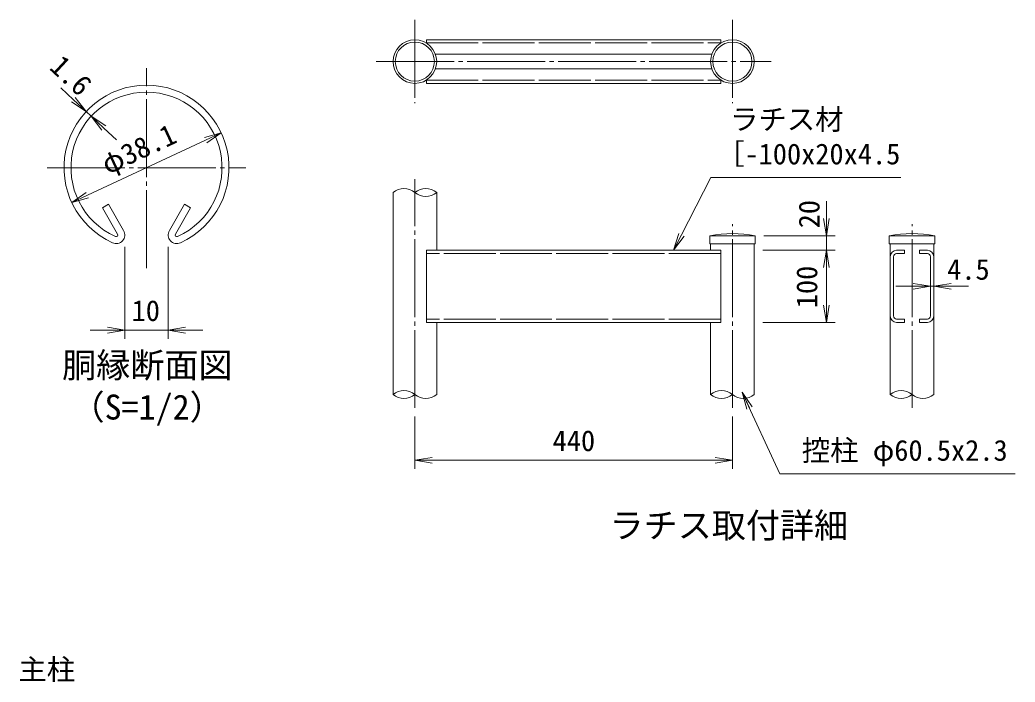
# Model space of a CAD drawing. Units: millimetres, scale not verified, with parts at other scales. Extents: x -12600 to 12600, y -8910 to 8910.
# Drawn here: x 741 to 7636, y -4007 to 582 of the extents above; entities that cross this region are included whole.
import ezdxf
from ezdxf.enums import TextEntityAlignment as Align

# ---------------------------------------------------------------- set-up
doc = ezdxf.new("R2010")
doc.units = ezdxf.units.MM
doc.header["$LTSCALE"] = 30
doc.linetypes.add('LONG_CHAIN', pattern=[21, 18, -1, 1, -1])
doc.linetypes.add('LONG_DASHED2', pattern=[13, 12, -1])
for name, color, linetype, lineweight in [('0-1_D-TTL-TXT', 7, 'Continuous', 9), ('0-3_D-STR1', 1, 'Continuous', 9), ('0-6_D-BMK', 2, 'LONG_CHAIN', 9), ('0-9_D-STR-DIM', 7, 'Continuous', 9), ('0-A_0', 7, 'Continuous', 9), ('0-D_D-STR-TXT', 7, 'Continuous', 9)]:
    doc.layers.add(name, color=color, linetype=linetype, lineweight=lineweight)
doc.styles.add('ＭＳ ゴシック', font='')
doc.styles.get('ＭＳ ゴシック').set_extended_font_data('MS Gothic')

# ---------------------------------------------------------------- blocks, each defined once
blk = doc.blocks.new('_Open')
at = {"layer": '0-A_0'}
blk.add_line((-30, 5), (0, 0), dxfattribs=at)
blk.add_lwpolyline([(-30, -5), (0, 0), (-30, 0)], dxfattribs=at)

msp = doc.modelspace()

# ---------------------------------------------------------------- linework, layer by layer
at = {"layer": '0-3_D-STR1', "linetype": 'LONG_DASHED2'}
for p, q in [((3556.84, 421.6), (5598.09, 421.6)), ((3556.84, 164.1), (5598.09, 164.1)), ((5597.46, -1036.81), (3557.46, -1036.81)), ((5597.46, -1491.81), (3557.46, -1491.81))]:
    msp.add_line(p, q, dxfattribs=at)
at = {"layer": '0-3_D-STR1'}
for p, q in [((3557.46, 444.1), (5597.46, 444.1)), ((3557.46, 444.1), (3557.46, 421.21)), ((5597.46, 444.1), (5597.46, 421.21)), ((3619.77, 344.1), (5535.16, 344.1)), ((3619.77, 241.6), (5535.16, 241.6)), ((3557.46, 164.49), (3557.46, 141.6)), ((3557.46, 141.6), (5597.46, 141.6)), ((5597.46, 164.49), (5597.46, 141.6)), ((3326.21, -614.31), (3326.21, -2014.31)), ((3628.71, -1014.31), (3628.71, -614.31)), ((1312.93, -720.09), (1354.61, -696.03)), ((1418.21, -902.43), (1312.93, -720.09)), ((1459.88, -878.37), (1354.61, -696.03)), ((1776.94, -878.37), (1882.22, -696.03)), ((1818.62, -902.43), (1923.9, -720.09)), ((1923.9, -720.09), (1882.22, -696.03)), ((5834.71, -914.31), (5520.21, -914.31)), ((5520.21, -914.31), (5520.21, -969.31)), ((5834.71, -969.31), (5834.71, -914.31)), ((6764.4, -914.31), (6764.4, -969.31)), ((7078.9, -914.31), (6764.4, -914.31)), ((7078.9, -969.31), (7078.9, -914.31)), ((5597.46, -1014.31), (3557.46, -1014.31)), ((3557.46, -1014.31), (3557.46, -1514.31)), ((5834.71, -969.31), (5520.21, -969.31)), ((5526.21, -969.31), (5526.21, -1014.31)), ((5597.46, -1014.31), (5597.46, -1514.31)), ((5828.71, -2014.38), (5828.71, -969.31)), ((7078.9, -969.31), (6764.4, -969.31)), ((6770.4, -2014.38), (6770.4, -969.31)), ((6870.23, -1014.31), (6815.23, -1014.31)), ((6870.4, -1036.81), (6870.4, -1014.31)), ((6972.9, -1036.81), (6972.9, -1014.31)), ((6973.06, -1014.31), (7028.06, -1014.31)), ((7072.9, -2014.38), (7072.9, -969.31)), ((6792.9, -1469.31), (6792.9, -1059.31)), ((6870.4, -1036.81), (6815.4, -1036.81)), ((6972.9, -1036.81), (7027.9, -1036.81)), ((7050.4, -1469.31), (7050.4, -1059.31)), ((5597.46, -1514.31), (3557.46, -1514.31)), ((3628.71, -2014.31), (3628.71, -1514.31)), ((5526.21, -1514.31), (5526.21, -2014.31)), ((6870.4, -1514.31), (6815.4, -1514.31)), ((6972.9, -1514.31), (7027.9, -1514.31))]:
    msp.add_line(p, q, dxfattribs=at)
for points in [[(6870.4, -1514.31), (6870.4, -1491.81), (6815.4, -1491.81)], [(6972.9, -1514.31), (6972.9, -1491.81), (7027.9, -1491.81)]]:
    msp.add_lwpolyline(points, dxfattribs=at)
for centre, radius in [((3477.46, 292.85), 151.25), ((3477.46, 292.85), 135.25), ((5677.46, 292.85), 151.25), ((5677.46, 292.85), 135.25)]:
    msp.add_circle(centre, radius, dxfattribs=at)
for centre, radius, start, end in [((1618.41, -442.5), 571.5, 294.32478, 245.67522), ((1618.41, -442.5), 523.37, 294.32478, 245.67522), ((1407.79, -908.45), 60.16, 245.67522, 30), ((1829.04, -908.45), 60.16, 150, 294.32478), ((1407.79, -908.45), 12.03, 245.67522, 30), ((1829.04, -908.45), 12.03, 150, 294.32478), ((5677.46, -1720.45), 821.34, 78.96219, 101.03781), ((6921.65, -1720.45), 821.34, 78.96219, 101.03781), ((6815.4, -1059.31), 45, 90, 180), ((7027.9, -1059.31), 45, 0, 90), ((6815.4, -1059.31), 22.5, 90, 180), ((7027.9, -1059.31), 22.5, 0, 90), ((6815.4, -1469.31), 45, 180, 270), ((6815.4, -1469.31), 22.5, 180, 270), ((7027.9, -1469.31), 45, 270, 0), ((7027.9, -1469.31), 22.5, 270, 0)]:
    msp.add_arc(centre, radius, start, end, dxfattribs=at)
at = {"layer": '0-6_D-BMK'}
for p, q in [((3477.46, 581.53), (3477.46, 4.18)), ((5677.46, 581.53), (5677.46, 4.18)), ((3210.08, 292.85), (5944.85, 292.85)), ((1618.41, -1137.94), (1618.41, 246.72)), ((929.19, -442.5), (2307.63, -442.5)), ((3477.46, -2107.28), (3477.46, -521)), ((5677.46, -2107.28), (5677.46, -834.31)), ((6921.65, -2107.28), (6921.65, -834.31))]:
    msp.add_line(p, q, dxfattribs=at)
at = {"layer": '0-9_D-STR-DIM'}
for p, q in [((1111.75, 28.1), (1023.83, 109.77)), ((1234.94, -86.32), (1199.68, -53.56)), ((1158.84, -97.53), (1159.14, -97.53)), ((1194.11, -130.28), (1194.41, -130.28)), ((1322.86, -167.98), (1410.79, -249.65)), ((1209.21, -633.31), (2027.61, -251.7)), ((6328.71, -794.31), (6328.71, -674.31)), ((5894.71, -914.31), (6388.71, -914.31)), ((6328.71, -1014.31), (6328.71, -914.31)), ((1468.41, -990.21), (1468.41, -1628.61)), ((1768.41, -990.21), (1768.41, -1628.61)), ((5888.71, -1014.31), (6388.71, -1014.31)), ((5888.71, -1014.31), (6388.71, -1014.31)), ((6328.71, -1134.31), (6328.71, -1254.31)), ((6328.71, -1394.31), (6328.71, -1134.31)), ((6930.4, -1264.31), (6810.4, -1264.31)), ((7050.4, -1264.31), (7072.9, -1264.31)), ((7192.9, -1264.31), (7312.9, -1264.31)), ((5888.71, -1514.31), (6388.71, -1514.31)), ((1348.41, -1568.61), (1228.41, -1568.61)), ((1468.41, -1568.61), (1768.41, -1568.61)), ((1888.41, -1568.61), (2008.41, -1568.61)), ((3477.46, -2167.28), (3477.46, -2529.98)), ((5677.46, -2167.28), (5677.46, -2529.98)), ((3597.46, -2469.98), (5557.46, -2469.98))]:
    msp.add_line(p, q, dxfattribs=at)
for centre, radius, start, end in [((3401.84, -707.62), 120.11, 50.97549, 129.02451), ((3553.09, -707.62), 120.11, 50.97549, 129.02451), ((3553.09, -521), 120.11, 230.97549, 309.02451), ((3401.84, -2107.67), 120.15, 50.9915, 129.0085), ((5601.84, -2107.67), 120.15, 50.9915, 129.0085), ((6846.02, -2107.43), 119.91, 50.89748, 129.10252), ((3401.84, -1920.95), 120.15, 230.9915, 309.0085), ((3553.09, -1921), 120.11, 230.97547, 309.02453), ((5601.84, -1920.95), 120.15, 230.9915, 309.0085), ((5753.09, -1921), 120.11, 230.97547, 309.02453), ((6846.02, -1920.7), 120.39, 231.0856, 308.9144), ((6997.27, -1920.76), 120.35, 231.06955, 308.93045)]:
    msp.add_arc(centre, radius, start, end, dxfattribs=at)
at = {"layer": '0-D_D-STR-TXT'}
for points in [[(6844.39, -510.72), (5526.89, -510.72), (5270.79, -1012.53)], [(7635.87, -2564.35), (6005.14, -2564.35), (5746.18, -1999.96)]]:
    msp.add_lwpolyline(points, dxfattribs=at)

# ---------------------------------------------------------------- block references
at = {"layer": '0-9_D-STR-DIM', "xscale": 4, "yscale": 4}
for p, rotation in [((1199.68, -53.56), 317.11285), ((1234.94, -86.32), 137.11285), ((2136.37, -200.99), 24.99865), ((1100.45, -684.02), 204.99865), ((6328.71, -914.31), 270), ((6328.71, -1014.31), 90), ((6328.71, -1014.31), 90), ((7072.9, -1264.31), 180), ((6328.71, -1514.31), 270), ((1768.41, -1568.61), 180), ((3477.46, -2469.98), 180)]:
    msp.add_blockref('_Open', p, dxfattribs=dict(at, rotation=rotation))
for p in [(7050.4, -1264.31), (1468.41, -1568.61), (5677.46, -2469.98)]:
    msp.add_blockref('_Open', p, dxfattribs=at)
at = {"layer": '0-D_D-STR-TXT', "xscale": 4, "yscale": 4}
for p, rotation in [((5269.88, -1014.31), 242.96205), ((5745.35, -1998.14), 114.64756)]:
    msp.add_blockref('_Open', p, dxfattribs=dict(at, rotation=rotation))

# ---------------------------------------------------------------- texts
at = {"layer": '0-1_D-TTL-TXT', "style": 'ＭＳ ゴシック'}
for s, p in [('胴縁断面図', (1033.64, -1949.27)), ('（S=1/2）', (1092.12, -2239.59)), ('ラチス取付詳細', (4826.19, -3059.36))]:
    msp.add_text(s, height=173.1, dxfattribs=at).set_placement(p, align=Align.BOTTOM_LEFT)
at = {"layer": '0-9_D-STR-DIM', "style": 'ＭＳ ゴシック'}
for s, rotation, p in [('1.6', 317.113, (909.31, 212.48)), ('φ38.1', 24.999, (1367.2, -531.88)), ('20', 90, (6324.18, -862.56)), ('100', 90, (6308.47, -1416.26))]:
    msp.add_text(s, height=144.3, rotation=rotation, dxfattribs=at).set_placement(p, align=Align.BOTTOM_LEFT)
for s, p in [('4.5', (7165.25, -1262.23)), ('10', (1515.21, -1548.36)), ('440', (4431.96, -2449.73))]:
    msp.add_text(s, height=144.3, dxfattribs=at).set_placement(p, align=Align.BOTTOM_LEFT)
at = {"layer": '0-D_D-STR-TXT', "style": 'ＭＳ ゴシック'}
for s, p in [('ラチス材', (5660.55, -222.68)), ('［-100x20x4.5', (5564.21, -462.68)), ('控柱 φ60.5x2.3', (6157.92, -2516.31)), ('主柱', (730.35, -4034.64))]:
    msp.add_text(s, height=144.3, dxfattribs=at).set_placement(p, align=Align.BOTTOM_LEFT)

doc.saveas('drawing.dxf')
